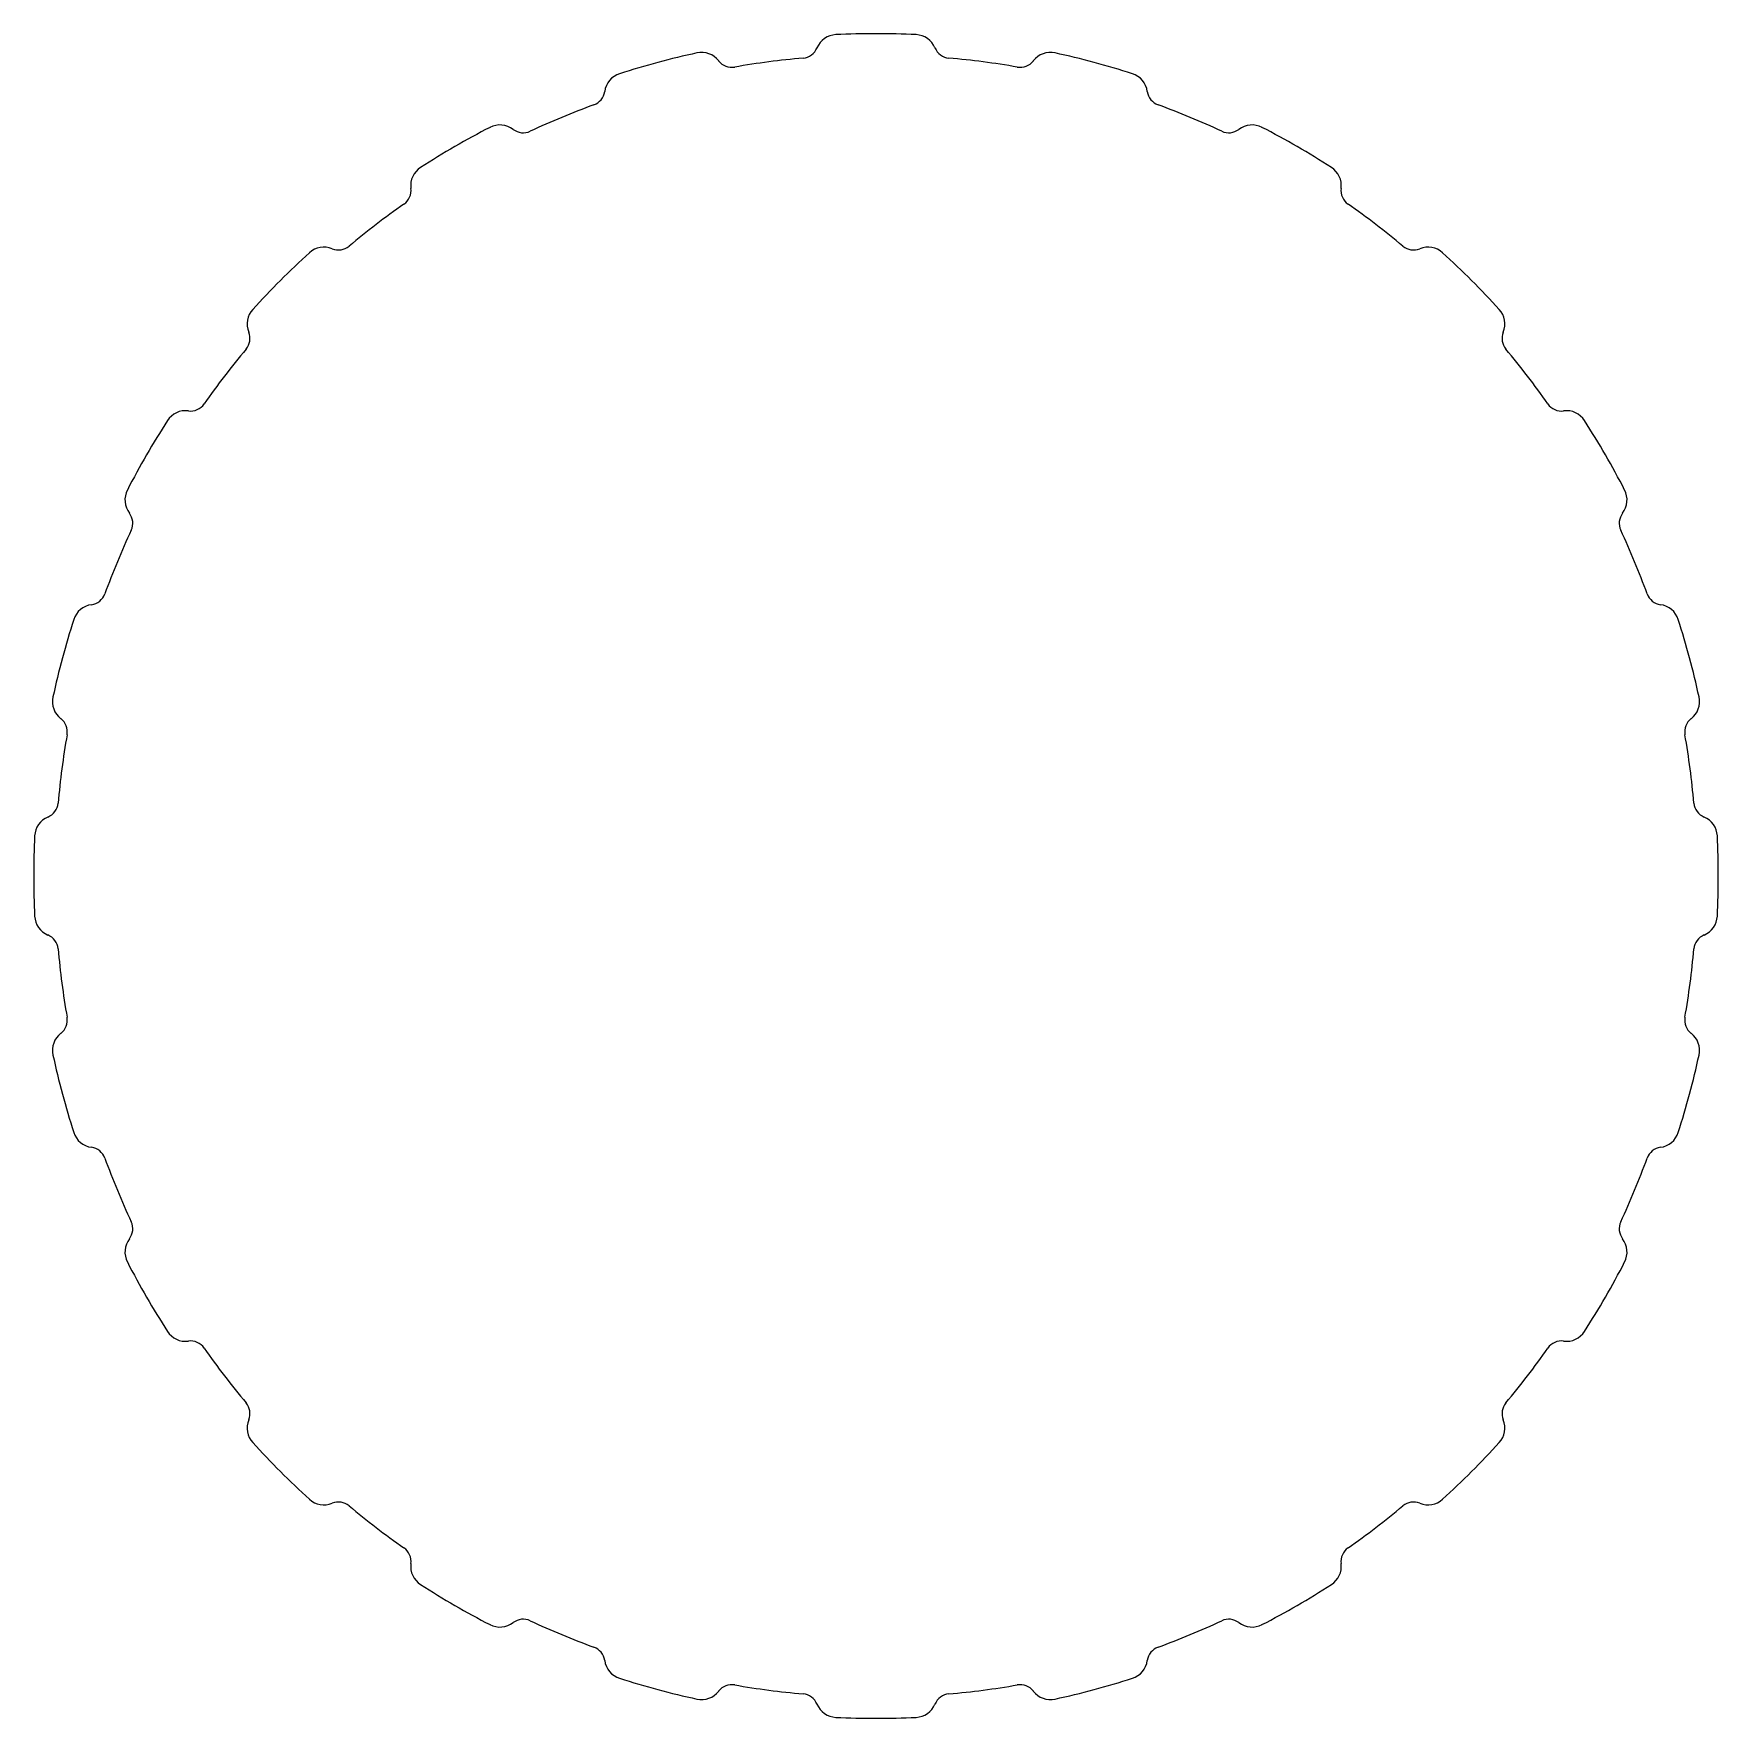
# Model space of a CAD drawing. Extents: x -1.01 to 1.01, y -1.01 to 1.01.
import ezdxf

# ---------------------------------------------------------------- set-up
doc = ezdxf.new("R2010")
doc.units = 0
doc.header["$MEASUREMENT"] = 0
doc.layers.add('LAYER2', color=1, linetype='CONTINUOUS')

msp = doc.modelspace()

# ---------------------------------------------------------------- linework, layer by layer
at = {"layer": 'LAYER2', "linetype": 'CONTINUOUS'}
for centre, radius, start, end in [((0, 0), 1.0114, 87.2749, 92.7251), ((-0.0893, 1.002), 0.02, 275.0936, 337.3808), ((-0.0469, 0.9843), 0.026, 92.7251, 157.3808), ((0.0468, 0.9843), 0.026, 22.6192, 87.2749), ((0.0893, 1.002), 0.02, 202.6192, 264.9064), ((0, 0), 1.0114, 102.2749, 107.7251), ((-0.2095, 0.9629), 0.026, 37.6192, 102.2749), ((-0.1731, 0.991), 0.02, 217.6192, 279.9064), ((0, 0), 0.986, 95.0936, 99.9064), ((0, 0), 0.986, 80.0936, 84.9064), ((0.1731, 0.991), 0.02, 260.0936, 322.3808), ((0.2095, 0.9629), 0.026, 77.7251, 142.3808), ((0, 0), 1.0114, 72.2749, 77.7251), ((-0.3, 0.9386), 0.026, 107.7251, 172.3808), ((0.3, 0.9386), 0.026, 7.6192, 72.2749), ((-0.3456, 0.9447), 0.02, 290.0936, 352.3808), ((0.3456, 0.9447), 0.02, 187.6192, 249.9064), ((0, 0), 0.986, 110.0936, 114.9064), ((0, 0), 0.986, 65.0936, 69.9064), ((0, 0), 1.0114, 117.2749, 122.7251), ((-0.4516, 0.8758), 0.026, 52.6192, 117.2749), ((-0.4236, 0.9124), 0.02, 232.6192, 294.9064), ((0.4236, 0.9124), 0.02, 245.0936, 307.3808), ((0.4516, 0.8758), 0.026, 62.7251, 127.3808), ((0, 0), 1.0114, 57.2749, 62.7251), ((-0.5327, 0.829), 0.026, 122.7251, 187.3808), ((0.5327, 0.829), 0.026, 352.6192, 57.2749), ((-0.5783, 0.8231), 0.02, 305.0936, 7.3808), ((0.5783, 0.8231), 0.02, 172.6192, 234.9064), ((0, 0), 0.986, 125.0936, 129.9064), ((0, 0), 0.986, 50.0936, 54.9064), ((-0.6629, 0.7291), 0.026, 67.6192, 132.2749), ((-0.6454, 0.7717), 0.02, 247.6192, 309.9064), ((0.6454, 0.7717), 0.02, 230.0936, 292.3808), ((0.6629, 0.7291), 0.026, 47.7251, 112.3808), ((0, 0), 1.0114, 132.2749, 137.7251), ((0, 0), 1.0114, 42.2749, 47.7251), ((-0.7291, 0.6629), 0.026, 137.7251, 202.3808), ((0.7291, 0.6629), 0.026, 337.6192, 42.2749), ((-0.7717, 0.6454), 0.02, 320.0936, 22.3808), ((0.7717, 0.6454), 0.02, 157.6192, 219.9064), ((0, 0), 0.986, 140.0936, 144.9064), ((0, 0), 0.986, 35.0936, 39.9064), ((-0.8231, 0.5783), 0.02, 262.6192, 324.9064), ((0.8231, 0.5783), 0.02, 215.0936, 277.3808), ((0, 0), 1.0114, 147.2749, 152.7251), ((-0.829, 0.5327), 0.026, 82.6192, 147.2749), ((0.829, 0.5327), 0.026, 32.7251, 97.3808), ((0, 0), 1.0114, 27.2749, 32.7251), ((-0.8758, 0.4516), 0.026, 152.7251, 217.3808), ((0.8758, 0.4516), 0.026, 322.6192, 27.2749), ((-0.9124, 0.4236), 0.02, 335.0936, 37.3808), ((0.9124, 0.4236), 0.02, 142.6192, 204.9064), ((0, 0), 0.986, 155.0936, 159.9064), ((0, 0), 0.986, 20.0936, 24.9064), ((-0.9386, 0.3), 0.026, 97.6192, 162.2749), ((-0.9447, 0.3456), 0.02, 277.6192, 339.9064), ((0.9447, 0.3456), 0.02, 200.0936, 262.3808), ((0.9386, 0.3), 0.026, 17.7251, 82.3808), ((0, 0), 1.0114, 162.2749, 167.7251), ((0, 0), 1.0114, 12.2749, 17.7251), ((-0.9629, 0.2095), 0.026, 167.7251, 232.3808), ((0.9629, 0.2095), 0.026, 307.6192, 12.2749), ((-0.991, 0.1731), 0.02, 350.0936, 52.3808), ((0.991, 0.1731), 0.02, 127.6192, 189.9064), ((0, 0), 0.986, 170.0936, 174.9064), ((0, 0), 0.986, 5.0936, 9.9064), ((-1.002, 0.0893), 0.02, 292.6192, 354.9064), ((1.002, 0.0893), 0.02, 185.0936, 247.3808), ((-0.9843, 0.0468), 0.026, 112.6192, 177.2749), ((0.9843, 0.0468), 0.026, 2.7251, 67.3808), ((0, 0), 1.0114, 177.2749, 182.7251), ((0, 0), 1.0114, 357.2749, 2.7251), ((-0.9843, -0.0469), 0.026, 182.7251, 247.3808), ((0.9843, -0.0469), 0.026, 292.6192, 357.2749), ((-1.002, -0.0893), 0.02, 5.0936, 67.3808), ((1.002, -0.0893), 0.02, 112.6192, 174.9064), ((0, 0), 0.986, 185.0936, 189.9064), ((0, 0), 0.986, 350.0936, 354.9064), ((-0.991, -0.1731), 0.02, 307.6192, 9.9064), ((0.991, -0.1731), 0.02, 170.0936, 232.3808), ((-0.9629, -0.2095), 0.026, 127.6192, 192.2749), ((0.9629, -0.2095), 0.026, 347.7251, 52.3808), ((0, 0), 1.0114, 192.2749, 197.7251), ((0, 0), 1.0114, 342.2749, 347.7251), ((-0.9386, -0.3), 0.026, 197.7251, 262.3808), ((0.9386, -0.3), 0.026, 277.6192, 342.2749), ((-0.9447, -0.3456), 0.02, 20.0936, 82.3808), ((0, 0), 0.986, 200.0936, 204.9064), ((0, 0), 0.986, 335.0936, 339.9064), ((0.9447, -0.3456), 0.02, 97.6192, 159.9064), ((-0.9124, -0.4236), 0.02, 322.6192, 24.9064), ((0.9124, -0.4236), 0.02, 155.0936, 217.3808), ((-0.8758, -0.4516), 0.026, 142.6192, 207.2749), ((0.8758, -0.4516), 0.026, 332.7251, 37.3808), ((0, 0), 1.0114, 207.2749, 212.7251), ((0, 0), 1.0114, 327.2749, 332.7251), ((-0.829, -0.5327), 0.026, 212.7251, 277.3808), ((-0.8231, -0.5783), 0.02, 35.0936, 97.3808), ((0.8231, -0.5783), 0.02, 82.6192, 144.9064), ((0.829, -0.5327), 0.026, 262.6192, 327.2749), ((0, 0), 0.986, 215.0936, 219.9064), ((0, 0), 0.986, 320.0936, 324.9064), ((-0.7717, -0.6454), 0.02, 337.6192, 39.9064), ((0.7717, -0.6454), 0.02, 140.0936, 202.3808), ((-0.7291, -0.6629), 0.026, 157.6192, 222.2749), ((0.7291, -0.6629), 0.026, 317.7251, 22.3808), ((0, 0), 1.0114, 222.2749, 227.7251), ((0, 0), 1.0114, 312.2749, 317.7251), ((-0.6629, -0.7291), 0.026, 227.7251, 292.3808), ((0.6629, -0.7291), 0.026, 247.6192, 312.2749), ((-0.6454, -0.7717), 0.02, 50.0936, 112.3808), ((0, 0), 0.986, 230.0936, 234.9064), ((0, 0), 0.986, 305.0936, 309.9064), ((0.6454, -0.7717), 0.02, 67.6192, 129.9064), ((-0.5783, -0.8231), 0.02, 352.6192, 54.9064), ((0.5783, -0.8231), 0.02, 125.0936, 187.3808), ((-0.5327, -0.829), 0.026, 172.6192, 237.2749), ((0.5327, -0.829), 0.026, 302.7251, 7.3808), ((0, 0), 1.0114, 237.2749, 242.7251), ((0, 0), 1.0114, 297.2749, 302.7251), ((-0.4516, -0.8758), 0.026, 242.7251, 307.3808), ((-0.4236, -0.9124), 0.02, 65.0936, 127.3808), ((0, 0), 0.986, 245.0936, 249.9064), ((0, 0), 0.986, 290.0936, 294.9064), ((0.4236, -0.9124), 0.02, 52.6192, 114.9064), ((0.4516, -0.8758), 0.026, 232.6192, 297.2749), ((-0.3456, -0.9447), 0.02, 7.6192, 69.9064), ((0.3456, -0.9447), 0.02, 110.0936, 172.3808), ((-0.3, -0.9386), 0.026, 187.6192, 252.2749), ((0.3, -0.9386), 0.026, 287.7251, 352.3808), ((0, 0), 1.0114, 252.2749, 257.7251), ((0, 0), 1.0114, 282.2749, 287.7251), ((-0.2095, -0.9629), 0.026, 257.7251, 322.3808), ((-0.1731, -0.991), 0.02, 80.0936, 142.3808), ((0, 0), 0.986, 260.0936, 264.9064), ((-0.0893, -1.002), 0.02, 22.6192, 84.9064), ((0.0893, -1.002), 0.02, 95.0936, 157.3808), ((0, 0), 0.986, 275.0936, 279.9064), ((0.1731, -0.991), 0.02, 37.6192, 99.9064), ((0.2095, -0.9629), 0.026, 217.6192, 282.2749), ((-0.0469, -0.9843), 0.026, 202.6192, 267.2749), ((0, 0), 1.0114, 267.2749, 272.7251), ((0.0468, -0.9843), 0.026, 272.7251, 337.3808)]:
    msp.add_arc(centre, radius, start, end, dxfattribs=at)

doc.saveas('drawing.dxf')
